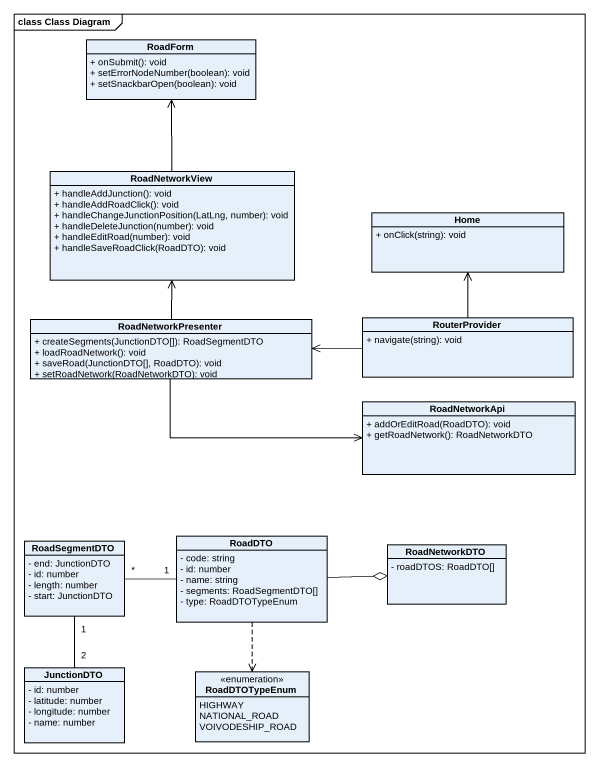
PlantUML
@startuml
mainframe class Class Diagram
hide circle
hide empty members
skinparam classAttributeIconSize 0
class RoadForm {
  + onSubmit(): void
  + setErrorNodeNumber(boolean): void
  + setSnackbarOpen(boolean): void
}
class RoadNetworkView {
  + handleAddJunction(): void
  + handleAddRoadClick(): void
  + handleChangeJunctionPosition(LatLng, number): void
  + handleDeleteJunction(number): void
  + handleEditRoad(number): void
  + handleSaveRoadClick(RoadDTO): void
}
class Home {
  + onClick(string): void
}
class RoadNetworkPresenter {
  + createSegments(JunctionDTO[]): RoadSegmentDTO
  + loadRoadNetwork(): void
  + saveRoad(JunctionDTO[], RoadDTO): void
  + setRoadNetwork(RoadNetworkDTO): void
}
class RouterProvider {
  + navigate(string): void
}
class RoadNetworkApi {
  + addOrEditRoad(RoadDTO): void
  + getRoadNetwork(): RoadNetworkDTO
}
class RoadSegmentDTO {
  - end: JunctionDTO
  - id: number
  - length: number
  - start: JunctionDTO
}
class RoadDTO {
  - code: string
  - id: number
  - name: string
  - segments: RoadSegmentDTO[]
  - type: RoadDTOTypeEnum
}
class RoadNetworkDTO {
  - roadDTOS: RoadDTO[]
}
class JunctionDTO {
  - id: number
  - latitude: number
  - longitude: number
  - name: number
}
enum RoadDTOTypeEnum {
  HIGHWAY
  NATIONAL_ROAD
  VOIVODESHIP_ROAD
}
RoadNetworkView -up-> RoadForm
RoadNetworkPresenter -up-> RoadNetworkView
RoadNetworkPresenter -right-> RoadNetworkApi
RouterProvider -up-> Home
RouterProvider -left-> RoadNetworkPresenter
RoadSegmentDTO "*" -right- "1" RoadDTO
RoadDTO -right-o RoadNetworkDTO
RoadDTO ..> RoadDTOTypeEnum
JunctionDTO "2" -up- "1" RoadSegmentDTO
@enduml
